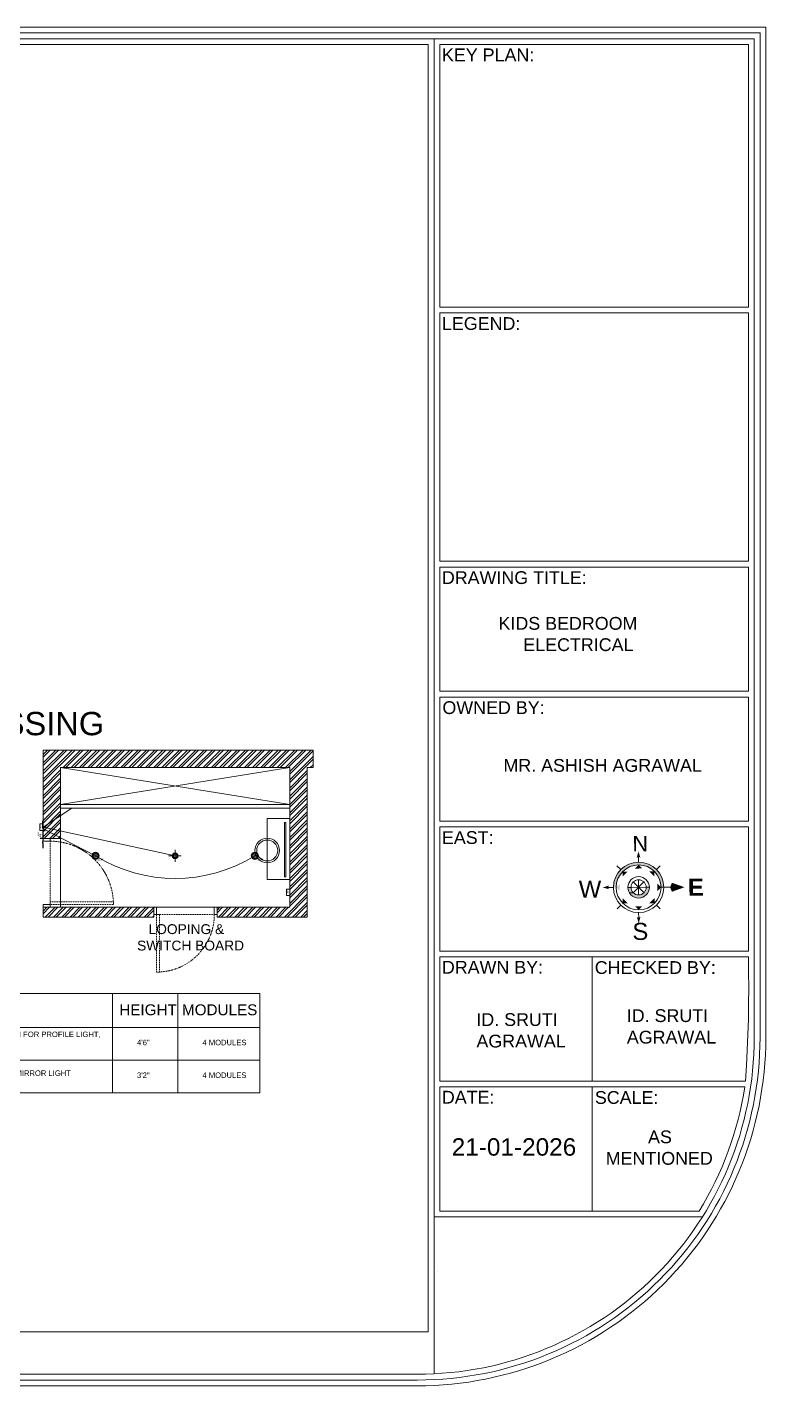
# Model space of a CAD drawing. Header units: inches. Extents: x 213 to 17763, y -4830 to 1802.
# Drawn here: x 5576 to 5956, y -1412 to -713 of the extents above; entities that cross this region are included whole.
import ezdxf

# ---------------------------------------------------------------- set-up
doc = ezdxf.new("R2010")
doc.units = ezdxf.units.IN
doc.header["$MEASUREMENT"] = 0
for name, pattern in [('ACAD_ISO02W100', [15, 12, -3]), ('AUDIT_D_060311083008-3', [0]), ('DASHED2', [0.375, 0.25, -0.125]), ('HIDDEN', [0.375, 0.25, -0.125])]:
    doc.linetypes.add(name, pattern=pattern)
for name, color, linetype in [('.', 30, 'Continuous'), ('A-DOOR', 251, 'AUDIT_D_060311083008-3'), ('A-Door-Frame', 1, 'Continuous'), ('A-Door-Swing', 8, 'HIDDEN'), ('PDF2_0', 7, 'Continuous'), ('PDF2_MK. FURNITURE', 7, 'Continuous'), ('PDF2_MK. HATCH', 7, 'Continuous'), ('PDF2_Text', 1, 'Continuous'), ('PDF3_Text', 1, 'Continuous')]:
    doc.layers.add(name, color=color, linetype=linetype)
doc.layers.add('PDF13_Geometry', color=7, linetype='Continuous', true_color=0x545454)
doc.layers.add('PDF2_MK. KITCHEN ESSENTAILS', color=7, linetype='Continuous', true_color=0x767676)
doc.layers.add('ROD', color=7, linetype='Continuous', lineweight=9)
doc.styles.add('PDF Arial', font='arial.ttf')
doc.styles.get("Standard").update_dxf_attribs({"font": 'arial.ttf'})
doc.dimstyles.new('ISO-25', dxfattribs={"dimtxt": 4.5, "dimasz": 2.5, "dimexe": 1.25, "dimexo": 0.625, "dimtad": 1, "dimdec": 0, "dimlunit": 4, "dimtxsty": 'Standard', "dimcen": 2.5, "dimadec": 0, "dimazin": 0, "dimtfac": 1, "dimtdec": 0, "dimtmove": 0, "dimatfit": 3, "dimfxl": 1, "dimarcsym": 0})

# ---------------------------------------------------------------- blocks, each defined once
blk = doc.blocks.new('*U673')
at = {"layer": 'A-Door-Frame', "lineweight": 5}
for p, q in [((0, -100), (0, 0)), ((983, -100), (983, 0))]:
    blk.add_line(p, q, dxfattribs=at)
for points in [[(0, -100), (40, -100), (40, 0), (0, 0)], [(983, -100), (943, -100), (943, 0), (983, 0)]]:
    blk.add_lwpolyline(points, dxfattribs=at)
at = {"layer": 'A-Door-Swing', "linetype": 'DASHED2', "lineweight": 5}
blk.add_line((48, 0), (951, 0), dxfattribs=at)
blk.add_lwpolyline([(40, 0), (40, 903), (80, 903), (80, 0)], close=True, dxfattribs=at)
blk.add_arc((40, 0), 903, 360, 90, dxfattribs=at)
blk = doc.blocks.new('*U674')
at = {"layer": 'A-Door-Frame', "lineweight": 5}
for p, q in [((0, -100), (0, 0)), ((890, -100), (890, 0))]:
    blk.add_line(p, q, dxfattribs=at)
for points in [[(0, -100), (40, -100), (40, 0), (0, 0)], [(890, -100), (850, -100), (850, 0), (890, 0)]]:
    blk.add_lwpolyline(points, dxfattribs=at)
at = {"layer": 'A-Door-Swing', "linetype": 'DASHED2', "lineweight": 5}
blk.add_line((47, 0), (857, 0), dxfattribs=at)
blk.add_lwpolyline([(40, 0), (40, 810), (80, 810), (80, 0)], close=True, dxfattribs=at)
blk.add_arc((40, 0), 810, 360, 90, dxfattribs=at)
blk = doc.blocks.new('*D724')
at = {"color": 0, "linetype": 'AUDIT_D_060311083008-3', "lineweight": -2, "transparency": 16777216}
for p, q in [((5583.56, -1123.8), (5583.56, -1121.3)), ((5583.56, -1126.3), (5583.56, -1130.3)), ((5583.56, -1132.8), (5583.56, -1135.3))]:
    blk.add_line(p, q, dxfattribs=at)
at = {"color": 0, "linetype": 'ACAD_ISO02W100', "lineweight": -2, "transparency": 16777216}
for p, q in [((5583.56, -1126.3), (5584.81, -1126.3)), ((5583.56, -1130.3), (5582.31, -1130.3))]:
    blk.add_line(p, q, dxfattribs=at)
at = {"color": 0, "transparency": 16777216}
for points in [[(5583.15, -1123.8), (5583.98, -1123.8), (5583.56, -1126.3)], [(5583.15, -1132.8), (5583.98, -1132.8), (5583.56, -1130.3)]]:
    blk.add_solid(points, dxfattribs=at)
at = {"layer": 'Defpoints', "color": 0, "transparency": 16777216}
for p in [(5583.56, -1126.3), (5583.56, -1130.3), (5583.73, -1130.3)]:
    blk.add_point(p, dxfattribs=at)
at = {"color": 0, "lineweight": 5, "transparency": 16777216, "insert": (5581.94, -1128.3), "char_height": 2, "attachment_point": 5, "rotation": 90}
blk.add_mtext('4"', dxfattribs=at)

msp = doc.modelspace()

# ---------------------------------------------------------------- hatches: boundary and pattern name
at = {"layer": '.', "lineweight": 5}
h = msp.add_hatch(dxfattribs=at)
h.set_pattern_fill('ANSI32', color=1, scale=8)
h.set_pattern_definition([(45, (890.2288, 956.6957), (-2.1213203, 2.1213203), []), (45, (891.643, 956.6957), (-2.1213203, 2.1213203), [])])
h.paths.add_polyline_path([(5592.73, -1093.8), (5710.73, -1093.8), (5710.73, -1112.8), (5710.73, -1165.8), (5673.36, -1165.8), (5673.36, -1169.47), (5673.36, -1170.8), (5719.73, -1170.8), (5719.73, -1139.8), (5719.73, -1093.8), (5722.73, -1093.8), (5722.73, -1084.8), (5583.73, -1084.8), (5583.73, -1092.8), (5583.73, -1130.3), (5587.34, -1130.3), (5592.73, -1130.3)])
h.paths.add_polyline_path([(5640.73, -1165.8), (5592.73, -1165.8), (5583.73, -1165.8), (5583.73, -1170.8), (5640.73, -1170.8)])
at = {"lineweight": 5}
h = msp.add_hatch(dxfattribs=at)
h.set_pattern_fill('AR-SAND', color=5, scale=0.2)
h.set_pattern_definition([(37.5, (-120328.80113, -239460.41123), (-0.01259867162, 0.3853647538), [0, -0.304, 0, -0.34, 0, -0.325]), (7.5, (-120328.80113, -239460.41123), (0.3539553411, 0.564429213), [0, -0.164, 0, -0.274, 0, -0.105]), (327.5, (-120329.04713, -239460.41123), (0.62282837235, 0.0011318107), [0, -0.1, 0, -0.36, 0, -0.47]), (317.5, (-120329.04713, -239460.41123), (0.6012253209, 0.175535113), [0, -0.05, 0, -0.236, 0, -0.27])])
h.paths.add_polyline_path([(5612.16, -1139.3, -1), (5609.3, -1139.3, -1)])
h = msp.add_hatch(dxfattribs=at)
h.set_pattern_fill('AR-SAND', color=5, scale=0.2)
h.set_pattern_definition([(37.5, (-120246.80113, -239460.41123), (-0.01259867162, 0.3853647538), [0, -0.304, 0, -0.34, 0, -0.325]), (7.5, (-120246.80113, -239460.41123), (0.3539553411, 0.564429213), [0, -0.164, 0, -0.274, 0, -0.105]), (327.5, (-120247.04713, -239460.41123), (0.62282837235, 0.0011318107), [0, -0.1, 0, -0.36, 0, -0.47]), (317.5, (-120247.04713, -239460.41123), (0.6012253209, 0.175535113), [0, -0.05, 0, -0.236, 0, -0.27])])
h.paths.add_polyline_path([(5694.16, -1139.3, -1), (5691.3, -1139.3, -1)])
at = {"layer": 'PDF2_0', "lineweight": 5, "transparency": 33554559}
for points in [[(5890.27, -1139.82), (5891.19, -1140.27), (5890.24, -1137.03), (5889.32, -1140.27)], [(5913.9, -1155.45), (5907.42, -1153.16), (5906.5, -1155.48), (5907.42, -1157.8)], [(5874.58, -1155.55), (5875.03, -1154.63), (5871.81, -1155.58), (5875.06, -1156.48)], [(5895.83, -1155.5), (5894.21, -1155.5), (5894.16, -1156.13), (5894.13, -1156.23), (5894.03, -1156.73), (5893.93, -1156.95), (5893.78, -1157.3), (5893.58, -1157.62), (5893.48, -1157.82), (5893.08, -1158.27), (5893.08, -1158.3), (5892.61, -1158.69), (5892.29, -1158.89), (5892.09, -1159.02), (5891.51, -1159.24), (5890.91, -1159.39), (5890.42, -1159.44), (5890.29, -1159.44), (5889.69, -1159.39), (5889.09, -1159.24), (5888.52, -1159.02), (5888.35, -1158.92), (5888, -1158.69), (5887.52, -1158.3), (5887.12, -1157.82), (5887.02, -1157.65), (5886.8, -1157.3), (5886.65, -1156.97), (5886.58, -1156.75), (5886.43, -1156.15), (5886.38, -1155.53), (5884.76, -1155.53), (5884.78, -1156.15), (5884.81, -1156.25), (5884.91, -1156.75), (5884.93, -1156.97), (5885.05, -1157.3), (5885.18, -1157.65), (5885.25, -1157.82), (5885.5, -1158.3), (5885.75, -1158.69), (5885.9, -1158.92), (5886, -1159.02), (5886.2, -1159.24), (5886.33, -1159.39), (5886.38, -1159.44), (5886.9, -1159.92), (5886.92, -1159.92), (5887.52, -1160.32), (5887.52, -1160.34), (5888.17, -1160.64), (5888.2, -1160.64), (5888.84, -1160.86), (5888.87, -1160.89), (5889.57, -1161.01), (5889.59, -1161.01), (5890.32, -1161.06), (5890.99, -1161.01), (5891.04, -1161.01), (5891.71, -1160.89), (5891.74, -1160.86), (5892.39, -1160.64), (5892.44, -1160.64), (5893.06, -1160.34), (5893.08, -1160.32), (5893.66, -1159.92), (5893.68, -1159.92), (5894.21, -1159.44), (5894.23, -1159.44), (5894.26, -1159.39), (5894.38, -1159.24), (5894.6, -1159.02), (5894.7, -1158.89), (5894.83, -1158.69), (5895.1, -1158.3), (5895.1, -1158.27), (5895.43, -1157.62), (5895.53, -1157.3), (5895.65, -1156.95), (5895.7, -1156.73), (5895.8, -1156.23), (5895.8, -1156.13)], [(5890.34, -1171.24), (5889.42, -1170.76), (5890.34, -1174), (5891.26, -1170.76)]]:
    msp.add_hatch(color=256, dxfattribs=at).paths.add_polyline_path(points)
h = msp.add_hatch(color=256, dxfattribs=at)
h.paths.add_polyline_path([(5878.75, -1155.55), (5880.59, -1157.4), (5880.59, -1153.71)])
h.paths.add_polyline_path([(5891.39, -1142.59), (5890.27, -1142.56), (5889.24, -1142.59), (5889.12, -1142.61), (5888.1, -1142.74), (5888, -1142.76), (5886.97, -1142.99), (5886.9, -1143.01), (5885.9, -1143.31), (5885.83, -1143.34), (5884.86, -1143.76), (5884.78, -1143.78), (5884.41, -1143.96), (5884.33, -1144.01), (5884.33, -1144.03), (5883.78, -1144.31), (5883.61, -1144.41), (5883.06, -1144.76), (5882.84, -1144.91), (5882.46, -1145.21), (5881.94, -1145.6), (5881.81, -1145.7), (5881.17, -1146.33), (5881.09, -1146.38), (5880.52, -1147), (5880.34, -1147.2), (5879.92, -1147.75), (5879.64, -1148.1), (5879.34, -1148.57), (5879.05, -1149.07), (5878.85, -1149.47), (5878.52, -1150.07), (5878.4, -1150.39), (5878.1, -1151.11), (5878.02, -1151.36), (5877.75, -1152.19), (5877.72, -1152.39), (5877.52, -1153.31), (5877.5, -1153.43), (5877.38, -1154.43), (5877.38, -1154.48), (5877.33, -1155.55), (5878.75, -1155.55), (5878.8, -1154.48), (5878.8, -1154.43), (5878.92, -1153.43), (5878.97, -1153.31), (5879.17, -1152.39), (5879.25, -1152.19), (5879.52, -1151.36), (5879.62, -1151.11), (5879.94, -1150.39), (5880.12, -1150.07), (5880.47, -1149.47), (5880.74, -1149.07), (5881.07, -1148.57), (5881.44, -1148.1), (5881.74, -1147.75), (5882.49, -1147), (5883.23, -1146.38), (5883.31, -1146.33), (5884.18, -1145.7), (5884.38, -1145.6), (5885.13, -1145.21), (5885.75, -1144.91), (5886.1, -1144.76), (5887.1, -1144.41), (5887.57, -1144.31), (5888.15, -1144.18), (5889.19, -1144.03), (5889.32, -1144.01), (5890.27, -1143.96), (5891.34, -1144.01), (5892.39, -1144.16), (5892.86, -1144.28), (5893.43, -1144.41), (5894.43, -1144.73), (5894.75, -1144.88), (5895.43, -1145.16), (5896.13, -1145.55), (5896.35, -1145.68), (5897.22, -1146.28), (5897.27, -1146.33), (5898.05, -1146.98), (5898.25, -1147.15), (5898.82, -1147.72), (5899.09, -1148.05), (5899.49, -1148.55), (5899.82, -1149), (5900.09, -1149.42), (5900.44, -1150.02), (5900.61, -1150.34), (5900.94, -1151.07), (5901.06, -1151.31), (5901.34, -1152.14), (5901.61, -1153.23), (5901.64, -1153.36), (5901.79, -1154.36), (5901.79, -1154.43), (5901.84, -1155.48), (5901.84, -1155.5), (5903.26, -1155.48), (5903.21, -1154.43), (5903.21, -1154.36), (5903.08, -1153.36), (5903.06, -1153.23), (5902.86, -1152.34), (5902.81, -1152.14), (5902.56, -1151.31), (5902.46, -1151.07), (5902.18, -1150.34), (5902.04, -1150.02), (5901.74, -1149.42), (5901.51, -1149), (5901.21, -1148.55), (5900.89, -1148.05), (5900.64, -1147.72), (5900.21, -1147.15), (5900.04, -1146.98), (5899.44, -1146.33), (5899.39, -1146.28), (5898.74, -1145.68), (5898.59, -1145.55), (5898.1, -1145.16), (5897.7, -1144.88), (5897.5, -1144.73), (5896.95, -1144.41), (5896.75, -1144.28), (5896.52, -1144.16), (5896.25, -1144.01), (5896.18, -1143.96), (5895.8, -1143.78), (5895.75, -1143.76), (5894.75, -1143.34), (5894.7, -1143.31), (5893.68, -1143.01), (5893.61, -1142.99), (5892.56, -1142.76), (5892.51, -1142.74), (5891.44, -1142.61)])

# ---------------------------------------------------------------- linework, layer by layer
at = {"color": 254, "lineweight": 5}
for p, q in [((5592.73, -1093.8), (5710.73, -1112.8)), ((5710.73, -1093.8), (5592.73, -1112.8))]:
    msp.add_line(p, q, dxfattribs=at)
at = {"color": 3, "lineweight": 5}
for p, q in [((5598.51, -1114.8), (5583.73, -1124.59)), ((5610.73, -1139.3), (5583.46, -1125.23)), ((5651.73, -1139.3), (5583.73, -1124.59))]:
    msp.add_line(p, q, dxfattribs=at)
at = {"color": 53, "lineweight": 5}
msp.add_line((5592.73, -1114.8), (5710.73, -1114.8), dxfattribs=at)
at = {"color": 6, "lineweight": 5}
for q in [(5648.35, -1139.3), (5651.73, -1136.18), (5654.85, -1139.3), (5651.73, -1142.42)]:
    msp.add_line((5651.73, -1139.3), q, dxfattribs=at)
at = {"lineweight": 5}
for p, q in [((5695.26, -1210.15), (5465.74, -1210.15)), ((5619.46, -1210.15), (5619.46, -1261.39)), ((5653.15, -1210.15), (5653.15, -1261.39)), ((5695.26, -1210.15), (5695.26, -1261.39)), ((5465.74, -1227.7), (5695.26, -1227.7)), ((5465.74, -1244.55), (5695.26, -1244.55)), ((5465.74, -1261.39), (5695.26, -1261.39))]:
    msp.add_line(p, q, dxfattribs=at)
msp.add_lwpolyline([(5592.73, -1112.8), (5710.73, -1112.8), (5710.73, -1165.8), (5592.73, -1165.8)], close=True, dxfattribs=at)
at = {"color": 5, "lineweight": 5}
for points in [[(5582.04, -1126.3), (5582.04, -1122.88), (5583.73, -1122.88), (5583.73, -1126.3)], [(5709.04, -1159.8), (5709.04, -1156.38), (5710.73, -1156.38), (5710.73, -1159.8)]]:
    msp.add_lwpolyline(points, close=True, dxfattribs=at)
for centre, radius in [((5610.73, -1139.3), 1.93), ((5610.73, -1139.3), 1.43), ((5692.73, -1139.3), 1.93), ((5692.73, -1139.3), 1.43)]:
    msp.add_circle(centre, radius, dxfattribs=at)
at = {"color": 6, "lineweight": 5}
for radius in [1.56, 1.04]:
    msp.add_circle((5651.73, -1139.3), radius, dxfattribs=at)
at = {"color": 1, "lineweight": 5}
msp.add_arc((5651.73, -1073.07), 77.89, 238.24033, 301.75967, dxfattribs=at)
at = {"layer": 'PDF13_Geometry', "color": 254, "lineweight": 5}
for points in [[(5699.13, -1120.05), (5699.13, -1151.55), (5710.73, -1151.55), (5710.73, -1120.05)], [(5708.01, -1122.19), (5708.01, -1150.12), (5708.72, -1150.12), (5708.72, -1122.19)]]:
    msp.add_lwpolyline(points, close=True, dxfattribs=at)
for radius in [6.33, 5.39]:
    msp.add_circle((5699.13, -1136.55), radius, dxfattribs=at)
at = {"layer": 'PDF2_0', "lineweight": 5}
for points in [[(5776.37, -1412.23), (4969, -1412.23), (4969, -712.55), (5955.77, -712.55), (5955.77, -1232.82, -0.414214)], [(5921.48, -1322.21), (5788.04, -1322.21), (5788.04, -1258.28), (5944.9, -1258.28, -0.100864)]]:
    msp.add_lwpolyline(points, format="xyb", close=True, dxfattribs=at)
for points in [[(5776.37, -1409.26), (4971.97, -1409.26), (4971.97, -715.52), (5952.8, -715.52), (5952.8, -1232.82, -0.414214), (5776.37, -1409.26)], [(5776.37, -1406.27), (4974.96, -1406.27), (4974.96, -718.51), (5949.81, -718.51), (5949.81, -1232.82, -0.414214), (5776.37, -1406.27)]]:
    msp.add_lwpolyline(points, format="xyb", dxfattribs=at)
for points in [[(4977.95, -721.5), (5782.05, -721.5), (5782.05, -1384.45), (4977.95, -1384.45)], [(5788.04, -721.5), (5946.82, -721.5), (5946.82, -856.74), (5788.04, -856.74)], [(5788.04, -859.73), (5946.82, -859.73), (5946.82, -987.6), (5788.04, -987.6)], [(5788.04, -990.59), (5946.82, -990.59), (5946.82, -1054.52), (5788.04, -1054.52)], [(5788.04, -1057.51), (5946.82, -1057.51), (5946.82, -1121.44), (5788.04, -1121.44)], [(5788.04, -1124.44), (5946.82, -1124.44), (5946.82, -1188.37), (5788.04, -1188.37)], [(5946.82, -1191.36), (5788.04, -1191.36), (5788.04, -1255.29), (5945.32, -1255.29), (5945.84, -1247.31), (5946.24, -1239.33), (5946.57, -1231.33), (5946.82, -1223.35), (5946.94, -1215.35), (5946.99, -1207.34), (5946.94, -1199.36)]]:
    msp.add_lwpolyline(points, close=True, dxfattribs=at)
for points in [[(5890.27, -1142.56), (5890.27, -1139.82)], [(5881.09, -1146.38), (5879.15, -1144.43)], [(5899.44, -1146.33), (5901.39, -1144.38)], [(5893.06, -1152.74), (5887.52, -1158.3)], [(5893.08, -1158.3), (5887.52, -1152.76)], [(5890.29, -1151.59), (5890.29, -1159.44)], [(5877.33, -1155.55), (5874.58, -1155.55)], [(5884.76, -1155.53), (5886.38, -1155.53), (5894.21, -1155.5), (5895.83, -1155.5)], [(5887.52, -1158.3), (5885.5, -1158.3), (5887.52, -1158.3)], [(5903.26, -1155.48), (5901.84, -1155.5)], [(5906, -1155.48), (5903.26, -1155.48), (5906.5, -1155.48)], [(5881.14, -1164.7), (5879.22, -1166.65)], [(5899.49, -1164.68), (5901.44, -1166.6)], [(5890.32, -1168.49), (5890.34, -1171.24)], [(5866.45, -1191.36), (5866.45, -1255.29)], [(5866.45, -1258.28), (5866.45, -1322.21)], [(5785.04, -1325.21), (5923.15, -1325.21)]]:
    msp.add_lwpolyline(points, dxfattribs=at)
for centre, radius in [((5890.3, -1155.52), 12.97), ((5890.3, -1155.52), 11.56), ((5890.29, -1155.53), 5.54), ((5890.3, -1155.52), 3.92)]:
    msp.add_circle(centre, radius, dxfattribs=at)
for start, end in [(0, 1.759553279988484e-06), (269.9999982404467, 270)]:
    msp.add_arc((5776.35, -1232.81), 179.41, start, end, dxfattribs=at)
at = {"layer": 'PDF2_0', "lineweight": 5, "transparency": 33554559}
for points in [[(5882.11, -1147.37), (5882.11, -1149.99), (5884.73, -1147.37)], [(5890.27, -1143.96), (5888.42, -1145.83), (5892.11, -1145.8)], [(5898.44, -1147.33), (5895.83, -1147.35), (5898.44, -1149.94)], [(5901.84, -1155.5), (5899.99, -1153.66), (5899.99, -1157.35)], [(5882.14, -1163.71), (5884.76, -1163.71), (5882.14, -1161.09)], [(5898.49, -1163.66), (5898.47, -1161.06), (5895.88, -1163.68)], [(5890.32, -1167.07), (5892.16, -1165.23), (5888.47, -1165.23)]]:
    msp.add_solid(points, dxfattribs=at)
at = {"layer": 'PDF2_MK. FURNITURE', "lineweight": 5}
msp.add_lwpolyline([(5786.74, -1353.51), (5786.74, -1353.58)], dxfattribs=at)
at = {"layer": 'PDF2_MK. HATCH', "lineweight": 5}
msp.add_lwpolyline([(5785.04, -718.51), (5785.04, -1406.04)], dxfattribs=at)
at = {"layer": 'PDF2_MK. KITCHEN ESSENTAILS', "lineweight": 5}
msp.add_lwpolyline([(4977.95, -1384.45), (5782.05, -1384.45), (5782.05, -721.5), (4977.95, -721.5)], close=True, dxfattribs=at)
at = {"layer": 'ROD', "lineweight": 5}
for p, q in [((5583.73, -1092.8), (5583.73, -1084.8)), ((5583.73, -1084.8), (5722.73, -1084.8)), ((5722.73, -1093.8), (5722.73, -1084.8)), ((5583.73, -1130.3), (5583.73, -1092.8)), ((5592.73, -1130.3), (5592.73, -1093.8)), ((5710.73, -1093.8), (5592.73, -1093.8)), ((5710.73, -1165.8), (5710.73, -1093.8)), ((5719.73, -1139.8), (5719.73, -1093.8)), ((5722.73, -1093.8), (5719.73, -1093.8)), ((5719.73, -1170.8), (5719.73, -1139.8)), ((5583.73, -1170.8), (5583.73, -1165.8)), ((5641.06, -1165.8), (5592.73, -1165.8)), ((5710.73, -1165.8), (5673.36, -1165.8)), ((5710.73, -1165.8), (5673.36, -1165.8)), ((5640.73, -1170.8), (5583.73, -1170.8)), ((5719.73, -1170.8), (5673.36, -1170.8))]:
    msp.add_line(p, q, dxfattribs=at)
at = {"layer": 'ROD', "color": 250, "lineweight": 5}
for p, q in [((5592.73, -1093.8), (5710.73, -1093.8)), ((5592.73, -1112.8), (5592.73, -1093.8)), ((5710.73, -1093.8), (5710.73, -1112.8))]:
    msp.add_line(p, q, dxfattribs=at)
at = {"layer": 'ROD', "color": 254, "lineweight": 5}
msp.add_line((5710.73, -1112.8), (5592.73, -1112.8), dxfattribs=at)
at = {"layer": 'ROD', "lineweight": 5}
for points in [[(5583.73, -1130.3), (5592.73, -1130.3)], [(5592.73, -1165.8), (5583.73, -1165.8)], [(5640.73, -1165.8), (5640.73, -1170.8)], [(5673.36, -1170.8), (5673.36, -1165.8)]]:
    msp.add_lwpolyline(points, dxfattribs=at)

# ---------------------------------------------------------------- block references
at = {"layer": 'A-DOOR', "lineweight": 5}
for name, p, xscale, yscale, zscale, rotation in [('*U673', (5587.34, -1165.8), -0.03611111111109516, 0.03611111111109516, 0.03611111111109516, 270), ('*U674', (5640.73, -1169.47), -0.03666666666666651, 0.03666666666666651, 0.03666666666666651, 180)]:
    msp.add_blockref(name, p, dxfattribs=dict(at, xscale=xscale, yscale=yscale, zscale=zscale, rotation=rotation))

# ---------------------------------------------------------------- texts
at = {"lineweight": 5, "attachment_point": 1}
for s, width, heights, insert, char_height in [('HEIGHT', 11.2304, [0], (5622.96, -1215.77), 5.615), ('MODULES', 11.2304, [0], (5655.25, -1215.77), 5.615), ('1 SWITCH FOR COB LIGHT,1 SWITCH FOR PROFILE LIGHT,\\P1 SWITCH FOR SPOT LIGHT', 122.602, [8.42], (5502.24, -1229.81, -1.4), 2.8076), ('4\'6"', 11.2304, [0], (5632.09, -1234.02), 2.808), ('4 MODULES', 24.5975, [0], (5665.78, -1234.02), 2.808), ('1 SOCKET SWITCH, 1 SWITCH FOR MIRROR LIGHT', 221.7602, [8.42], (5502.21, -1249.79, -1.4), 2.8076), ('3\'2"', 11.2304, [0], (5632.09, -1250.86), 2.808), ('4 MODULES', 24.5975, [0], (5665.78, -1250.86), 2.808)]:
    msp.add_mtext_dynamic_manual_height_columns(s, width=width, gutter_width=1.4, heights=heights, dxfattribs=dict(at, insert=insert, char_height=char_height))
at = {"layer": 'PDF2_Text', "color": 7, "lineweight": 5, "attachment_point": 7, "style": 'PDF Arial'}
for s, insert, char_height in [('KEY PLAN:', (5789.08, -730.1), 6.579), ('LEGEND:', (5789.08, -868.55), 6.579), ('DRAWING TITLE:', (5789.03, -999.4), 6.5786), ('KIDS BEDROOM\\P     ELECTRICAL  ', (5818.19, -1033.92), 6.5786), ('OWNED BY:', (5789.31, -1066.35), 6.579), ('MR. ASHISH AGRAWAL', (5820.72, -1096.1), 6.5786), ('EAST:', (5789.06, -1133.27), 6.579), ('DRAWN BY:', (5789.03, -1199.96), 6.579), ('CHECKED BY:', (5867.73, -1200.2), 6.5786), ('ID. SRUTI', (5806.79, -1227), 6.579), ('ID. SRUTI', (5884.21, -1224.98), 6.579), ('AGRAWAL', (5806.82, -1238.08), 6.579), ('AGRAWAL', (5884.24, -1236.06), 6.579), ('DATE:', (5789.03, -1266.88), 6.579), ('SCALE:', (5867.78, -1267.12), 6.579), ('21-01-2026', (5794.09, -1293.82), 8.971), ('AS', (5895.15, -1287.39), 6.579), ('MENTIONED', (5873.36, -1298.46), 6.579)]:
    msp.add_mtext(s, dxfattribs=dict(at, insert=insert, char_height=char_height))
for s, insert, char_height, rotation in [('N', (5887.1, -1137.03), 8, 0.1759), ('W', (5859.49, -1160.84), 8.8, 0.12089), ('{\\fArial|b1|i0|c0|p34;\\C240;\\c2367469;E}', (5915.67, -1159.89), 8.8009, 0.1759), ('S', (5887.1, -1182.74), 8.8, 0.1759)]:
    msp.add_mtext(s, dxfattribs=dict(at, insert=insert, char_height=char_height, rotation=rotation))
at = {"layer": 'PDF3_Text', "lineweight": 5, "attachment_point": 7, "style": 'PDF Arial'}
for s, insert, char_height in [('DRESSING', (5527.63, -1077.35), 12), ('   LOOPING &\\PSWITCH BOARD', (5632.13, -1188.1), 5.0688)]:
    msp.add_mtext_dynamic_manual_height_columns(s, width=114.7518, gutter_width=49.21, heights=[0], dxfattribs=dict(at, insert=insert, char_height=char_height))
at = {"layer": 'PDF3_Text', "lineweight": 5, "char_height": 0.4, "attachment_point": 9, "rotation": 270, "style": 'PDF Arial'}
for s, insert in [('SW1 \\P@4\'6"', (5582.26, -1125.23)), ('SW2\\P@3\'2"', (5709.26, -1158.73))]:
    msp.add_mtext(s, dxfattribs=dict(at, insert=insert))
at = {"layer": 'PDF3_Text', "lineweight": 5, "char_height": 1, "attachment_point": 9, "style": 'PDF Arial'}
for insert in [(5614.73, -1141.58), (5697.01, -1141.58)]:
    msp.add_mtext('12W', dxfattribs=dict(at, insert=insert))

# ---------------------------------------------------------------- dimensions: what is measured, and where the dimension line sits
at = {"lineweight": 5}
dim = msp.add_linear_dim(base=(5583.56, -1130.3), p1=(5583.56, -1126.3), p2=(5583.73, -1130.3), angle=90, dimstyle='ISO-25', override={"dimtxt": 2, "dimtmove": 1, "dimfxl": 2, "dimfxlon": 1, "dimarcsym": 2}, dxfattribs=at)
dim.commit()
dim.dimension.update_dxf_attribs({"geometry": '*D724', "text_midpoint": (5581.94, -1128.3)})

doc.saveas('drawing.dxf')
